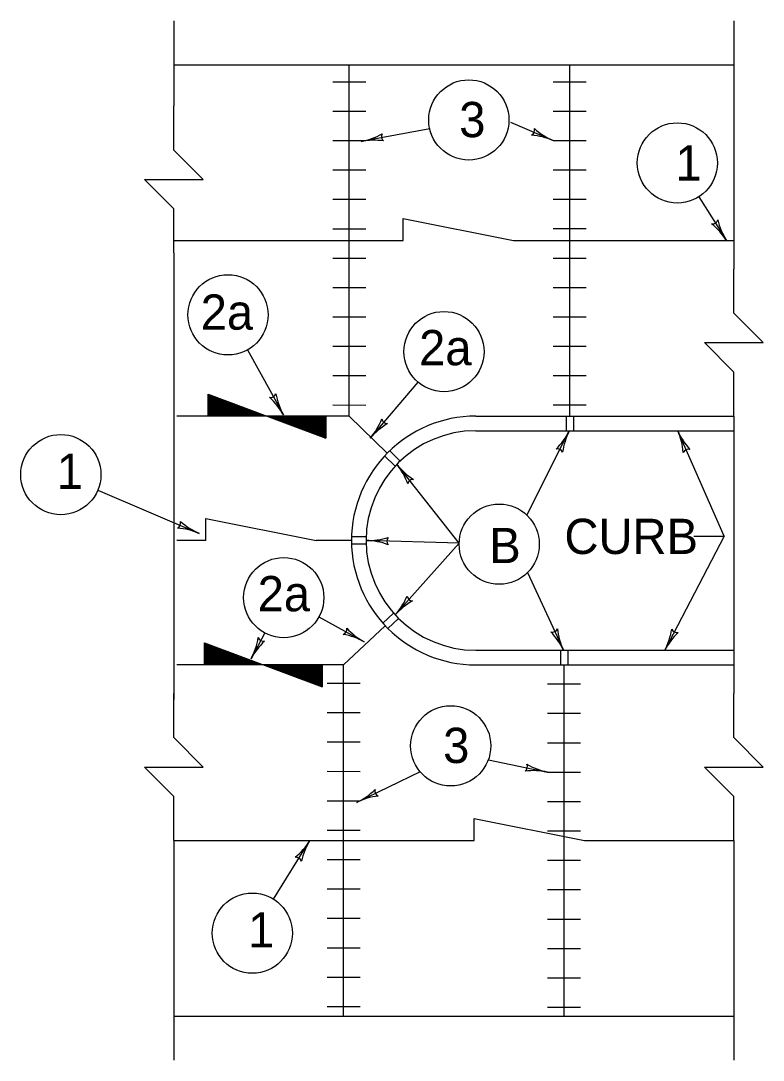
# Model space of a CAD drawing. Extents: x 1000 to 1036.3, y 1000 to 1022.
# Drawn here: x 1021.03 to 1025.24, y 1006.23 to 1012.13 of the extents above; entities that cross this region are included whole.
import ezdxf

# ---------------------------------------------------------------- set-up
doc = ezdxf.new("R2010")
doc.units = 0
doc.layers.add('Level 1', color=7, linetype='Continuous')

msp = doc.modelspace()

# ---------------------------------------------------------------- linework, layer by layer
at = {"layer": 'Level 1'}
for p, q in [((1021.8971, 1012.1288), (1021.8971, 1011.6459)), ((1025.074, 1012.1288), (1025.074, 1010.7202)), ((1021.8971, 1011.8788), (1025.074, 1011.8788)), ((1022.893, 1009.8868), (1022.8928, 1011.8788)), ((1024.143, 1009.8869), (1024.143, 1011.8789)), ((1022.7995, 1011.7832), (1022.9862, 1011.7832)), ((1024.0495, 1011.7833), (1024.2362, 1011.7832)), ((1022.7994, 1011.6165), (1022.9862, 1011.6165)), ((1024.0494, 1011.6166), (1024.2362, 1011.6166)), ((1023.8063, 1011.5536), (1024.0495, 1011.4499)), ((1023.3491, 1011.5159), (1022.9597, 1011.445)), ((1022.7995, 1011.4498), (1022.9862, 1011.4498)), ((1024.0495, 1011.4499), (1024.2362, 1011.4499)), ((1022.7995, 1011.2832), (1022.9862, 1011.2832)), ((1024.0495, 1011.2832), (1024.2362, 1011.2832)), ((1022.7994, 1011.1165), (1022.9862, 1011.1165)), ((1024.0494, 1011.1166), (1024.2362, 1011.1166)), ((1024.8755, 1011.1307), (1025.0325, 1010.8828)), ((1023.199, 1010.8828), (1023.199, 1011.0078)), ((1023.199, 1011.0078), (1023.824, 1010.8828)), ((1022.7994, 1010.9498), (1022.9862, 1010.9498)), ((1024.0494, 1010.9499), (1024.2362, 1010.9499)), ((1021.8971, 1010.8828), (1023.199, 1010.8828)), ((1023.824, 1010.8828), (1025.074, 1010.8828)), ((1021.8971, 1010.8126), (1021.8971, 1008.2794)), ((1022.7994, 1010.7832), (1022.9862, 1010.7832)), ((1024.0494, 1010.7832), (1024.2362, 1010.7832)), ((1022.7993, 1010.6165), (1022.9861, 1010.6165)), ((1024.0493, 1010.6166), (1024.2361, 1010.6166)), ((1022.7993, 1010.4499), (1022.9861, 1010.4499)), ((1024.0493, 1010.45), (1024.2361, 1010.45)), ((1022.315, 1010.2622), (1022.5189, 1009.8938)), ((1022.7994, 1010.2832), (1022.9862, 1010.2832)), ((1024.0494, 1010.2832), (1024.2362, 1010.2832)), ((1022.7994, 1010.1166), (1022.9862, 1010.1166)), ((1024.0494, 1010.1167), (1024.2362, 1010.1167)), ((1023.2822, 1010.0794), (1023.012, 1009.7622)), ((1022.093, 1009.8868), (1022.093, 1010.0118)), ((1022.093, 1010.0118), (1022.7591, 1009.7618)), ((1022.093, 1010.008), (1022.1033, 1010.008)), ((1022.093, 1010.0026), (1022.1177, 1010.0026)), ((1022.093, 1009.9972), (1022.1321, 1009.9972)), ((1022.093, 1009.9928), (1022.1438, 1009.9928)), ((1022.093, 1009.9852), (1022.1641, 1009.9852)), ((1022.093, 1009.9797), (1022.1787, 1009.9797)), ((1022.093, 1009.9732), (1022.196, 1009.9732)), ((1022.093, 1009.9677), (1022.2107, 1009.9677)), ((1022.093, 1009.9612), (1022.228, 1009.9612)), ((1022.093, 1009.9557), (1022.2427, 1009.9557)), ((1022.093, 1009.9493), (1022.2566, 1009.9493)), ((1022.093, 1009.9437), (1022.2746, 1009.9437)), ((1022.093, 1009.9372), (1022.2919, 1009.9372)), ((1022.7993, 1009.9499), (1022.9861, 1009.9498)), ((1024.0493, 1009.95), (1024.2361, 1009.9499)), ((1022.093, 1009.8868), (1021.9147, 1009.8868)), ((1022.093, 1009.9295), (1022.3123, 1009.9295)), ((1022.093, 1009.9262), (1022.321, 1009.9262)), ((1022.093, 1009.9207), (1022.3357, 1009.9207)), ((1022.093, 1009.9164), (1022.3472, 1009.9164)), ((1022.093, 1009.9088), (1022.3674, 1009.9088)), ((1022.093, 1009.9033), (1022.3821, 1009.9033)), ((1022.093, 1009.8957), (1022.4025, 1009.8957)), ((1022.093, 1009.8924), (1022.4112, 1009.8924)), ((1022.093, 1009.8902), (1022.4169, 1009.8902)), ((1022.7591, 1009.8868), (1022.093, 1009.8868)), ((1022.893, 1009.8868), (1022.2466, 1009.8868)), ((1022.7591, 1009.8815), (1022.4402, 1009.8815)), ((1022.7591, 1009.8772), (1022.4518, 1009.8772)), ((1022.7591, 1009.8868), (1022.7591, 1009.7618)), ((1023.1075, 1009.6759), (1022.893, 1009.8868)), ((1023.6106, 1009.8868), (1025.074, 1009.8868)), ((1024.1222, 1009.8869), (1024.1222, 1009.8039)), ((1024.1637, 1009.8869), (1024.1637, 1009.8039)), ((1025.074, 1009.8868), (1025.074, 1008.3132)), ((1022.7591, 1009.8718), (1022.4662, 1009.8718)), ((1022.7591, 1009.8673), (1022.478, 1009.8673)), ((1022.7591, 1009.8608), (1022.4953, 1009.8608)), ((1022.7591, 1009.8575), (1022.5042, 1009.8575)), ((1022.7591, 1009.8521), (1022.5187, 1009.8521)), ((1022.7591, 1009.8467), (1022.5331, 1009.8467)), ((1022.7591, 1009.8433), (1022.5419, 1009.8433)), ((1022.7591, 1009.8379), (1022.5563, 1009.8379)), ((1022.7591, 1009.8324), (1022.571, 1009.8324)), ((1022.7591, 1009.8292), (1022.5797, 1009.8292)), ((1022.7591, 1009.8243), (1022.5926, 1009.8243)), ((1022.7591, 1009.8204), (1022.603, 1009.8204)), ((1022.7591, 1009.8182), (1022.6087, 1009.8182)), ((1022.7591, 1009.8128), (1022.6232, 1009.8128)), ((1022.7591, 1009.8073), (1022.6378, 1009.8073)), ((1022.7591, 1009.8041), (1022.6465, 1009.8041)), ((1022.7591, 1009.7998), (1022.6581, 1009.7998)), ((1022.7591, 1009.7953), (1022.6698, 1009.7953)), ((1022.7591, 1009.791), (1022.6814, 1009.791)), ((1022.7591, 1009.7856), (1022.6958, 1009.7856)), ((1022.7591, 1009.7812), (1022.7076, 1009.7812)), ((1022.7591, 1009.7747), (1022.7249, 1009.7747)), ((1022.7591, 1009.7692), (1022.7396, 1009.7692)), ((1022.7591, 1009.7637), (1022.754, 1009.7637)), ((1023.6106, 1009.8038), (1025.074, 1009.8038)), ((1023.9006, 1009.3247), (1024.1406, 1009.8026)), ((1025.0187, 1009.2054), (1024.7558, 1009.8038)), ((1023.1523, 1009.6027), (1023.0929, 1009.6611)), ((1023.1814, 1009.6322), (1023.122, 1009.6907)), ((1023.516, 1009.1667), (1023.1626, 1009.6135)), ((1021.4662, 1009.4662), (1022.0417, 1009.2219)), ((1022.079, 1009.1813), (1022.079, 1009.3063)), ((1022.079, 1009.3063), (1022.704, 1009.1813)), ((1022.079, 1009.1813), (1021.9147, 1009.1813)), ((1022.9051, 1009.1813), (1022.704, 1009.1813)), ((1022.9884, 1009.2021), (1022.9051, 1009.2021)), ((1023.516, 1009.1667), (1022.9881, 1009.1816)), ((1023.516, 1009.1667), (1023.1531, 1008.7592)), ((1025.0187, 1009.2054), (1024.6823, 1008.5588)), ((1024.8465, 1009.2054), (1025.0187, 1009.2054)), ((1022.9884, 1009.1606), (1022.9051, 1009.1606)), ((1023.9041, 1008.9995), (1024.1076, 1008.5586)), ((1023.1432, 1008.7701), (1023.0825, 1008.7129)), ((1022.7202, 1008.7479), (1022.9778, 1008.6064)), ((1023.0967, 1008.6978), (1022.8608, 1008.4758)), ((1023.1717, 1008.7398), (1023.1109, 1008.6827)), ((1022.4137, 1008.6568), (1022.3355, 1008.5107)), ((1022.072, 1008.4758), (1022.072, 1008.6008)), ((1022.072, 1008.6008), (1022.7381, 1008.3508)), ((1022.072, 1008.597), (1022.0822, 1008.597)), ((1022.072, 1008.5916), (1022.0967, 1008.5916)), ((1022.072, 1008.5862), (1022.1111, 1008.5862)), ((1022.072, 1008.5817), (1022.1228, 1008.5817)), ((1022.072, 1008.5742), (1022.1431, 1008.5742)), ((1022.072, 1008.5687), (1022.1577, 1008.5687)), ((1022.072, 1008.5622), (1022.175, 1008.5622)), ((1022.072, 1008.5567), (1022.1897, 1008.5567)), ((1022.072, 1008.5502), (1022.207, 1008.5502)), ((1022.072, 1008.5447), (1022.2217, 1008.5447)), ((1022.072, 1008.5383), (1022.2356, 1008.5383)), ((1022.072, 1008.5327), (1022.2536, 1008.5327)), ((1022.072, 1008.5262), (1022.2709, 1008.5262)), ((1022.072, 1008.5185), (1022.2913, 1008.5185)), ((1023.6106, 1008.5588), (1025.074, 1008.5588)), ((1024.0901, 1008.5588), (1024.0901, 1008.4758)), ((1024.1316, 1008.5588), (1024.1316, 1008.4758)), ((1022.072, 1008.4758), (1021.9147, 1008.4758)), ((1022.072, 1008.5152), (1022.3, 1008.5152)), ((1022.072, 1008.5097), (1022.3147, 1008.5097)), ((1022.072, 1008.5054), (1022.3262, 1008.5054)), ((1022.072, 1008.4978), (1022.3464, 1008.4978)), ((1022.072, 1008.4923), (1022.3611, 1008.4923)), ((1022.072, 1008.4847), (1022.3815, 1008.4847)), ((1022.072, 1008.4814), (1022.3902, 1008.4814)), ((1022.072, 1008.4792), (1022.3959, 1008.4792)), ((1022.7381, 1008.4758), (1022.072, 1008.4758)), ((1022.8608, 1008.4758), (1022.2431, 1008.4758)), ((1022.7381, 1008.4705), (1022.4192, 1008.4705)), ((1022.7381, 1008.4662), (1022.4308, 1008.4662)), ((1022.7381, 1008.4607), (1022.4452, 1008.4607)), ((1022.7381, 1008.4758), (1022.7381, 1008.3508)), ((1022.8608, 1006.4838), (1022.8608, 1008.4758)), ((1023.6106, 1008.4758), (1025.074, 1008.4758)), ((1024.1108, 1006.4838), (1024.1108, 1008.4758)), ((1022.7381, 1008.4563), (1022.457, 1008.4563)), ((1022.7381, 1008.4498), (1022.4743, 1008.4498)), ((1022.7381, 1008.4465), (1022.4832, 1008.4465)), ((1022.7381, 1008.4411), (1022.4977, 1008.4411)), ((1022.7381, 1008.4357), (1022.5121, 1008.4357)), ((1022.7381, 1008.4323), (1022.5209, 1008.4323)), ((1022.7381, 1008.4269), (1022.5353, 1008.4269)), ((1022.7381, 1008.4214), (1022.55, 1008.4214)), ((1022.7381, 1008.4182), (1022.5587, 1008.4182)), ((1022.7381, 1008.4133), (1022.5716, 1008.4133)), ((1022.7381, 1008.4094), (1022.582, 1008.4094)), ((1022.7381, 1008.4072), (1022.5877, 1008.4072)), ((1022.7381, 1008.4018), (1022.6022, 1008.4018)), ((1022.7381, 1008.3963), (1022.6168, 1008.3963)), ((1022.7381, 1008.3931), (1022.6255, 1008.3931)), ((1022.7381, 1008.3887), (1022.6371, 1008.3887)), ((1022.7381, 1008.3843), (1022.6488, 1008.3843)), ((1022.7381, 1008.38), (1022.6604, 1008.38)), ((1022.7381, 1008.3746), (1022.6748, 1008.3746)), ((1022.7381, 1008.3702), (1022.6866, 1008.3702)), ((1022.7381, 1008.3637), (1022.7039, 1008.3637)), ((1022.7381, 1008.3582), (1022.7186, 1008.3582)), ((1022.7381, 1008.3528), (1022.733, 1008.3528)), ((1022.7674, 1008.3722), (1022.9542, 1008.3721)), ((1024.0174, 1008.3679), (1024.2042, 1008.3678)), ((1022.7674, 1008.2054), (1022.9542, 1008.2054)), ((1024.0174, 1008.2012), (1024.2042, 1008.2012)), ((1022.7673, 1008.0387), (1022.9541, 1008.0387)), ((1024.0173, 1008.0345), (1024.2041, 1008.0345)), ((1023.6824, 1007.9374), (1024.0173, 1007.8679)), ((1022.7673, 1007.8722), (1022.9541, 1007.8721)), ((1023.295, 1007.8692), (1022.9354, 1007.6963)), ((1024.0173, 1007.8679), (1024.2041, 1007.8678)), ((1022.7673, 1007.7053), (1022.9541, 1007.7053)), ((1024.0173, 1007.7011), (1024.2041, 1007.7011)), ((1023.6018, 1007.4798), (1023.6018, 1007.6048)), ((1023.6018, 1007.6048), (1024.2268, 1007.4798)), ((1022.7672, 1007.5387), (1022.954, 1007.5387)), ((1024.0172, 1007.5345), (1024.204, 1007.5345)), ((1021.8971, 1007.4798), (1023.6018, 1007.4798)), ((1021.8971, 1007.4798), (1021.8971, 1006.2338)), ((1022.4627, 1007.1477), (1022.6693, 1007.4798)), ((1024.2268, 1007.4798), (1025.074, 1007.4798)), ((1025.074, 1007.4798), (1025.074, 1006.2338)), ((1022.7672, 1007.3722), (1022.954, 1007.3721)), ((1024.0172, 1007.3679), (1024.204, 1007.3678)), ((1022.7672, 1007.2054), (1022.954, 1007.2054)), ((1024.0172, 1007.2012), (1024.204, 1007.2012)), ((1022.7672, 1007.0387), (1022.954, 1007.0387)), ((1024.0172, 1007.0345), (1024.204, 1007.0345)), ((1022.7672, 1006.8721), (1022.954, 1006.8721)), ((1024.0172, 1006.8678), (1024.204, 1006.8678)), ((1022.7672, 1006.7054), (1022.954, 1006.7054)), ((1024.0172, 1006.7012), (1024.204, 1006.7012)), ((1022.7672, 1006.5387), (1022.954, 1006.5387)), ((1024.0172, 1006.5345), (1024.204, 1006.5345)), ((1021.8971, 1006.4838), (1025.074, 1006.4838))]:
    msp.add_line(p, q, dxfattribs=at)
for points in [[(1021.8971, 1010.8126), (1021.8971, 1011.0626), (1021.7304, 1011.2292), (1022.0637, 1011.2292), (1021.8971, 1011.3959), (1021.8971, 1011.6459)], [(1025.074, 1009.8868), (1025.074, 1010.1368), (1024.9073, 1010.3035), (1025.2407, 1010.3035), (1025.074, 1010.4702), (1025.074, 1010.7202)], [(1021.8971, 1007.4798), (1021.8971, 1007.7298), (1021.7304, 1007.8965), (1022.0637, 1007.8965), (1021.8971, 1008.0632), (1021.8971, 1008.3132)], [(1025.074, 1007.4798), (1025.074, 1007.7298), (1024.9073, 1007.8965), (1025.2407, 1007.8965), (1025.074, 1008.0632), (1025.074, 1008.3132)]]:
    msp.add_lwpolyline(points, dxfattribs=at)
for centre, radius in [((1023.5709, 1011.5665), 0.2274), ((1024.7537, 1011.3227), 0.2274), ((1022.2048, 1010.4612), 0.2274), ((1023.4298, 1010.2526), 0.2274), ((1022.4178, 1009.8884), 0.000903), ((1021.2568, 1009.555), 0.2274), ((1023.7433, 1009.1604), 0.2274), ((1022.5209, 1008.8574), 0.2274), ((1022.3968, 1008.4774), 0.000903), ((1023.4681, 1008.0167), 0.2274), ((1022.3427, 1006.9545), 0.2274)]:
    msp.add_circle(centre, radius, dxfattribs=at)
for centre, radius, start, end in [((1022.8897, 1011.8296), 0.3909, 280.32221, 298.991), ((1023.106, 1011.4716), 0.0313, 149.09681, 231.21351), ((1023.9128, 1011.5082), 0.0313, 295.69255, 17.80924), ((1023.8962, 1011.0903), 0.3909, 66.91795, 85.58673), ((1024.2028, 1011.8096), 0.3909, 228.26511, 246.91184), ((1022.8897, 1011.8296), 0.3909, 280.30999, 280.32221), ((1023.0298, 1011.0604), 0.3909, 81.66937, 100.3161), ((1023.8962, 1011.0903), 0.3909, 66.90573, 66.91795), ((1024.953, 1011.0084), 0.0313, 261.12846, 343.24515), ((1025.3627, 1011.092), 0.3909, 193.70102, 212.34775), ((1024.7023, 1010.6736), 0.3909, 32.35386, 51.02264), ((1024.7023, 1010.6736), 0.3909, 32.34164, 32.35386), ((1022.447, 1010.0239), 0.0313, 257.73889, 339.85559), ((1022.1769, 1009.7045), 0.3909, 28.96429, 47.63308), ((1022.861, 1010.0832), 0.3909, 190.31145, 208.95818), ((1022.4239, 1009.8886), 0.000903, 234.23684, 264.61808), ((1022.1769, 1009.7045), 0.3909, 28.95207, 28.96429), ((1023.6106, 1009.1813), 0.7055, 90, 270), ((1022.7144, 1010.0158), 0.3909, 319.56649, 338.23528), ((1023.3096, 1009.5087), 0.3909, 120.91365, 139.56038), ((1023.1084, 1009.8754), 0.0313, 188.34109, 270.45778), ((1023.6106, 1009.1813), 0.6225, 90, 270), ((1022.7144, 1010.0158), 0.3909, 319.55427, 319.56649), ((1023.7912, 1009.978), 0.3909, 314.67828, 333.32501), ((1024.4899, 1009.6271), 0.3909, 153.33112, 171.99991), ((1024.4899, 1009.6271), 0.3909, 153.3189, 153.33112), ((1025.1138, 1009.9611), 0.3909, 203.70624, 203.71847), ((1025.1138, 1009.9611), 0.3909, 203.71847, 222.38725), ((1024.3979, 1009.6466), 0.3909, 5.06563, 23.71236), ((1024.0738, 1009.6698), 0.0313, 22.10572, 104.22241), ((1024.8156, 1009.6677), 0.0313, 72.49307, 154.60976), ((1023.4692, 1009.856), 0.3909, 218.33472, 218.34695), ((1023.4692, 1009.856), 0.3909, 218.34695, 237.01573), ((1022.856, 1009.371), 0.3909, 19.69411, 38.34084), ((1023.2548, 1009.4969), 0.0313, 87.12154, 169.23824), ((1021.9048, 1009.28), 0.0313, 295.77757, 17.89427), ((1022.1944, 1009.5818), 0.3909, 228.35013, 246.99686), ((1021.8889, 1008.862), 0.3909, 67.00297, 85.67176), ((1021.8889, 1008.862), 0.3909, 66.99075, 67.00298), ((1022.9991, 1009.5724), 0.3909, 268.37831, 268.39053), ((1022.9991, 1009.5724), 0.3909, 268.39053, 287.05932), ((1022.9771, 1008.7908), 0.3909, 69.73769, 88.38442), ((1023.1367, 1009.1774), 0.0313, 137.16513, 219.28183), ((1022.8611, 1009.0191), 0.3909, 318.31778, 336.98656), ((1023.4451, 1008.4992), 0.3909, 119.66494, 138.31167), ((1023.252, 1008.8702), 0.0313, 187.09238, 269.20907), ((1022.8611, 1009.0191), 0.3909, 318.30556, 318.31778), ((1022.8476, 1008.678), 0.0313, 289.99299, 12.10968), ((1022.7896, 1008.2638), 0.3909, 61.21839, 79.88717), ((1023.1661, 1008.9491), 0.3909, 222.56555, 241.21228), ((1024.0453, 1008.6936), 0.0313, 253.54974, 335.66643), ((1023.7526, 1008.3948), 0.3909, 24.77514, 43.44393), ((1024.4625, 1008.7224), 0.3909, 186.1223, 204.76903), ((1024.3356, 1008.7393), 0.3909, 332.51208, 351.18087), ((1025.0292, 1008.3784), 0.3909, 133.85924, 152.50597), ((1024.751, 1008.6907), 0.0313, 201.28668, 283.40337), ((1021.9908, 1008.695), 0.3909, 331.86313, 350.53191), ((1022.6802, 1008.3263), 0.3909, 133.21028, 151.85701), ((1022.4056, 1008.6417), 0.0313, 200.63772, 282.75442), ((1022.7896, 1008.2638), 0.3909, 61.20616, 61.21839), ((1023.7526, 1008.3948), 0.3909, 24.76292, 24.77514), ((1024.3356, 1008.7393), 0.3909, 332.49986, 332.51208), ((1021.9908, 1008.695), 0.3909, 331.8509, 331.86313), ((1022.4029, 1008.4776), 0.000903, 234.23684, 264.61808), ((1023.8718, 1007.8981), 0.0313, 307.05725, 29.17395), ((1023.9379, 1007.4851), 0.3909, 78.28266, 96.95144), ((1024.0967, 1008.2507), 0.3909, 239.62981, 258.27654), ((1023.9379, 1007.4851), 0.3909, 78.27043, 78.28266), ((1022.766, 1008.0487), 0.3909, 295.66478, 314.33356), ((1023.0694, 1007.7607), 0.0313, 164.43938, 246.55607), ((1022.766, 1008.0487), 0.3909, 295.65256, 295.66478), ((1023.1047, 1007.344), 0.3909, 97.01194, 115.65867), ((1022.3374, 1007.6863), 0.3909, 309.46857, 328.1153), ((1023.0013, 1007.2734), 0.3909, 148.12141, 166.7902), ((1023.0013, 1007.2734), 0.3909, 148.10919, 148.12141), ((1022.5908, 1007.3536), 0.0313, 16.89601, 99.01271)]:
    msp.add_arc(centre, radius, start, end, dxfattribs=at)

# ---------------------------------------------------------------- texts
for s, p in [('3', (1023.5163, 1011.4687)), ('1', (1024.7435, 1011.2228)), ('2a', (1022.0499, 1010.377)), ('2a', (1023.2886, 1010.1752)), ('1', (1021.2328, 1009.4736)), ('CURB', (1024.1131, 1009.1047)), ('B', (1023.6868, 1009.0531)), ('2a', (1022.3729, 1008.78)), ('3', (1023.4251, 1007.9193)), ('1', (1022.3186, 1006.8731))]:
    msp.add_text(s, height=0.2, dxfattribs=at).set_placement(p)

doc.saveas('drawing.dxf')
